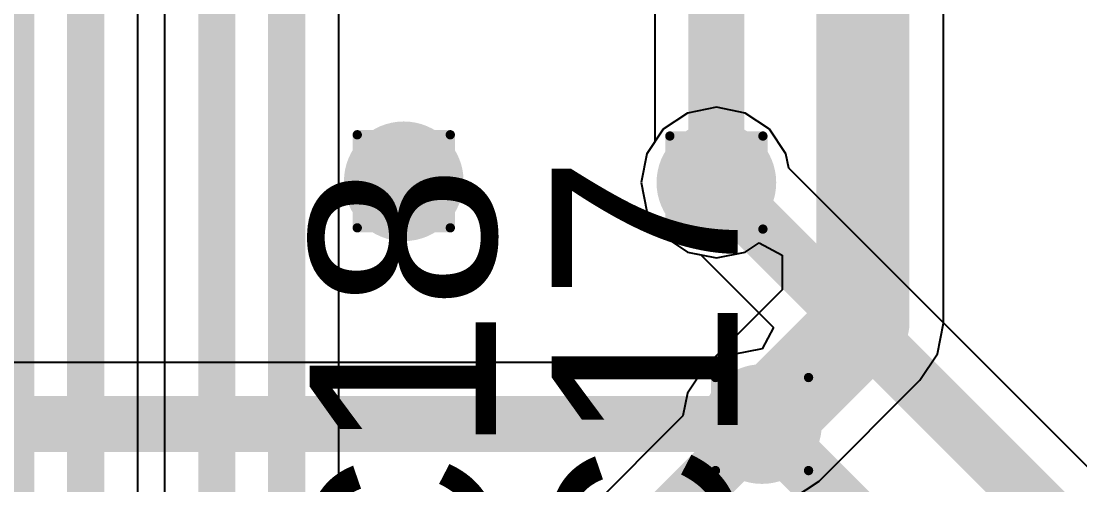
# Model space of a CAD drawing. Header units: millimetres. Extents: x -0.3 to 10.3, y -0.3 to 3.7.
# Drawn here: x 0.5346 to 0.7621, y -0.0019 to 0.0978 of the extents above; entities that cross this region are included whole.
import ezdxf

# ---------------------------------------------------------------- set-up
doc = ezdxf.new("R2010")
doc.units = ezdxf.units.MM
doc.header["$MEASUREMENT"] = 0
for name, color, linetype in [('BottomLayer', 5, 'Continuous'), ('BottomSolder', 6, 'Continuous'), ('DrillDrawing', 1, 'Continuous'), ('TopLayer', 1, 'Continuous'), ('TopOverlay', 2, 'Continuous'), ('TopSolder', 216, 'Continuous'), ('ViaHoleLayer', 16, 'Continuous')]:
    doc.layers.add(name, color=color, linetype=linetype)
doc.styles.add('Arial', font='', dxfattribs={"height": 0.2})
doc.styles.get('Arial').set_extended_font_data('Arial')

msp = doc.modelspace()

# ---------------------------------------------------------------- hatches: boundary and pattern name
at = {"layer": 'BottomLayer'}
h = msp.add_hatch(color=5, dxfattribs=at)
edge = h.paths.add_edge_path()
edge.add_arc((0.61681, 0.06337), 0.00886, 0, 360)
h = msp.add_hatch(color=5, dxfattribs=at)
edge = h.paths.add_edge_path()
edge.add_arc((0.684, 0.0631), 0.00886, 0, 360)
h = msp.add_hatch(color=5, dxfattribs=at)
edge = h.paths.add_edge_path()
edge.add_arc((0.69381, 0.0112), 0.00886, 0, 360)
at = {"layer": 'BottomSolder'}
h = msp.add_hatch(color=6, dxfattribs=at)
edge = h.paths.add_edge_path()
edge.add_arc((0.61681, 0.06337), 0.01286, 0, 360)
h = msp.add_hatch(color=6, dxfattribs=at)
edge = h.paths.add_edge_path()
edge.add_arc((0.684, 0.0631), 0.01286, 0, 360)
h = msp.add_hatch(color=6, dxfattribs=at)
edge = h.paths.add_edge_path()
edge.add_arc((0.69381, 0.0112), 0.01286, 0, 360)
at = {"layer": 'TopLayer'}
h = msp.add_hatch(color=1, dxfattribs=at)
edge = h.paths.add_edge_path()
edge.add_arc((0.61681, 0.06337), 0.00886, 0, 360)
h = msp.add_hatch(color=1, dxfattribs=at)
edge = h.paths.add_edge_path()
edge.add_arc((0.684, 0.0631), 0.00886, 0, 360)
h = msp.add_hatch(color=1, dxfattribs=at)
edge = h.paths.add_edge_path()
edge.add_arc((0.69381, 0.0112), 0.00886, 0, 360)
at = {"layer": 'TopSolder'}
h = msp.add_hatch(color=216, dxfattribs=at)
edge = h.paths.add_edge_path()
edge.add_arc((0.61681, 0.06337), 0.01286, 0, 360)
h = msp.add_hatch(color=216, dxfattribs=at)
edge = h.paths.add_edge_path()
edge.add_arc((0.684, 0.0631), 0.01286, 0, 360)
h = msp.add_hatch(color=216, dxfattribs=at)
edge = h.paths.add_edge_path()
edge.add_arc((0.69381, 0.0112), 0.01286, 0, 360)
at = {"layer": 'ViaHoleLayer'}
h = msp.add_hatch(color=16, dxfattribs=at)
edge = h.paths.add_edge_path()
edge.add_arc((0.61681, 0.06337), 0.00591, 0, 360)
h = msp.add_hatch(color=16, dxfattribs=at)
edge = h.paths.add_edge_path()
edge.add_arc((0.684, 0.0631), 0.00591, 0, 360)
h = msp.add_hatch(color=16, dxfattribs=at)
edge = h.paths.add_edge_path()
edge.add_arc((0.69381, 0.0112), 0.00591, 0, 360)

# ---------------------------------------------------------------- linework, layer by layer
at = {"layer": 'BottomLayer'}
for p, q in [((0.55964, -0.02477), (0.55964, 1.82378)), ((0.5654, 1.75162), (0.5654, -0.02694)), ((0.73283, 0.03289), (0.73283, 1.7375)), ((0.60283, -0.04538), (0.60283, 1.09387)), ((0.67075, 1.06154), (0.67075, 0.07181)), ((0.67075, 0.07181), (0.66906, 0.06929)), ((0.66906, 0.06929), (0.66783, 0.0631)), ((0.66783, 0.0631), (0.66906, 0.05691)), ((0.66906, 0.05691), (0.67257, 0.05167)), ((0.67257, 0.05167), (0.67781, 0.04816)), ((0.69019, 0.04816), (0.69317, 0.05015)), ((0.69317, 0.05015), (0.69817, 0.04748)), ((0.67781, 0.04816), (0.684, 0.04693)), ((0.684, 0.04693), (0.69019, 0.04816)), ((0.69817, 0.04748), (0.69817, 0.04007)), ((0.69817, 0.04007), (0.68155, 0.02345)), ((0.73151, 0.02626), (0.73283, 0.03289)), ((0.72776, 0.02064), (0.73151, 0.02626)), ((0.68155, 0.02345), (0.67779, 0.01783)), ((0.70606, -0.00106), (0.72776, 0.02064)), ((0.67779, 0.01783), (0.67682, 0.01296)), ((0.67682, 0.01296), (0.64306, -0.02081)), ((0.70044, -0.00481), (0.70606, -0.00106))]:
    msp.add_line(p, q, dxfattribs=at)
for points, const_width in [([(0.53343, -0.03236), (0.53343, 1.84364)], 0.008), ([(0.54843, -0.03857), (0.54843, 1.82843)], 0.008), ([(0.57662, -0.03538), (0.57662, 1.75162)], 0.008), ([(0.684, 0.0631), (0.684, 1.74721)], 0.012), ([(0.7155, 0.03289), (0.7155, 1.7375)], 0.02), ([(0.59162, -0.04538), (0.59162, 1.71325)], 0.008), ([(0.69381, 0.0112), (0.7155, 0.03289)], 0.02), ([(0.65243, -0.03018), (0.69381, 0.0112)], 0.012)]:
    msp.add_lwpolyline(points, dxfattribs=dict(at, const_width=const_width))
for points, const_width in [([(0.681, 0.0631, 1), (0.687, 0.0631, 1)], 0.006), ([(0.7105, 0.03289, 1), (0.7205, 0.03289, 1)], 0.01), ([(0.7105, 0.03289, 1), (0.7205, 0.03289, 1)], 0.01), ([(0.68881, 0.0112, 1), (0.69881, 0.0112, 1)], 0.01), ([(0.69081, 0.0112, 1), (0.69681, 0.0112, 1)], 0.006)]:
    msp.add_lwpolyline(points, format="xyb", close=True, dxfattribs=dict(at, const_width=const_width))
at = {"layer": 'DrillDrawing', "const_width": 0.002}
for points in [[(0.60681, 0.07337), (0.62681, 0.07337)], [(0.60681, 0.05337), (0.60681, 0.07337)], [(0.62681, 0.05337), (0.62681, 0.07337)], [(0.674, 0.0731), (0.694, 0.0731)], [(0.674, 0.0531), (0.674, 0.0731)], [(0.694, 0.0531), (0.694, 0.0731)], [(0.60681, 0.05337), (0.62681, 0.05337)], [(0.674, 0.0531), (0.694, 0.0531)], [(0.68381, 0.0212), (0.70381, 0.0212)], [(0.68381, 0.0012), (0.68381, 0.0212)], [(0.70381, 0.0012), (0.70381, 0.0212)], [(0.68381, 0.0012), (0.70381, 0.0012)]]:
    msp.add_lwpolyline(points, dxfattribs=at)
at = {"layer": 'DrillDrawing', "const_width": 0.001}
for points in [[(0.60631, 0.07337, 1), (0.60731, 0.07337, 1)], [(0.60631, 0.07337, 1), (0.60731, 0.07337, 1)], [(0.62631, 0.07337, 1), (0.62731, 0.07337, 1)], [(0.62631, 0.07337, 1), (0.62731, 0.07337, 1)], [(0.6735, 0.0731, 1), (0.6745, 0.0731, 1)], [(0.6735, 0.0731, 1), (0.6745, 0.0731, 1)], [(0.6935, 0.0731, 1), (0.6945, 0.0731, 1)], [(0.6935, 0.0731, 1), (0.6945, 0.0731, 1)], [(0.60631, 0.05337, 1), (0.60731, 0.05337, 1)], [(0.60631, 0.05337, 1), (0.60731, 0.05337, 1)], [(0.62631, 0.05337, 1), (0.62731, 0.05337, 1)], [(0.62631, 0.05337, 1), (0.62731, 0.05337, 1)], [(0.6735, 0.0531, 1), (0.6745, 0.0531, 1)], [(0.6735, 0.0531, 1), (0.6745, 0.0531, 1)], [(0.6935, 0.0531, 1), (0.6945, 0.0531, 1)], [(0.6935, 0.0531, 1), (0.6945, 0.0531, 1)], [(0.68331, 0.0212, 1), (0.68431, 0.0212, 1)], [(0.68331, 0.0212, 1), (0.68431, 0.0212, 1)], [(0.70331, 0.0212, 1), (0.70431, 0.0212, 1)], [(0.70331, 0.0212, 1), (0.70431, 0.0212, 1)], [(0.68331, 0.0012, 1), (0.68431, 0.0012, 1)], [(0.68331, 0.0012, 1), (0.68431, 0.0012, 1)], [(0.70331, 0.0012, 1), (0.70431, 0.0012, 1)], [(0.70331, 0.0012, 1), (0.70431, 0.0012, 1)]]:
    msp.add_lwpolyline(points, format="xyb", close=True, dxfattribs=at)
at = {"layer": 'TopLayer'}
for p, q in [((0.67781, 0.07804), (0.67257, 0.07454)), ((0.684, 0.07927), (0.67781, 0.07804)), ((0.69019, 0.07804), (0.684, 0.07927)), ((0.69543, 0.07454), (0.69019, 0.07804)), ((0.67257, 0.07454), (0.66906, 0.06929)), ((0.69894, 0.06929), (0.69543, 0.07454)), ((0.66906, 0.06929), (0.66783, 0.0631)), ((0.69956, 0.06618), (0.69894, 0.06929)), ((0.79583, -0.0301), (0.69956, 0.06618)), ((0.66783, 0.0631), (0.66906, 0.05691)), ((0.66906, 0.05691), (0.67257, 0.05167)), ((0.67257, 0.05167), (0.67781, 0.04816)), ((0.67781, 0.04816), (0.68064, 0.0476)), ((0.68064, 0.0476), (0.69627, 0.03198)), ((0.69627, 0.03198), (0.69381, 0.02737)), ((0.69381, 0.02737), (0.68762, 0.02614)), ((0.68762, 0.02614), (0.6851, 0.02445)), ((0.6851, 0.02445), (0.50944, 0.02445))]:
    msp.add_line(p, q, dxfattribs=at)
at = {"layer": 'TopLayer', "const_width": 0.012}
for points in [[(0.684, 0.06299), (0.79152, -0.04453)], [(0.50944, 0.0112), (0.69381, 0.0112)], [(0.69381, 0.0112), (0.752, -0.047)]]:
    msp.add_lwpolyline(points, dxfattribs=at)
at = {"layer": 'TopLayer', "const_width": 0.006}
for points in [[(0.681, 0.06299, 1), (0.687, 0.06299, 1)], [(0.69081, 0.0112, 1), (0.69681, 0.0112, 1)], [(0.69081, 0.0112, 1), (0.69681, 0.0112, 1)]]:
    msp.add_lwpolyline(points, format="xyb", close=True, dxfattribs=at)

# ---------------------------------------------------------------- texts
at = {"layer": 'TopOverlay', "style": 'Arial'}
for s, p in [('C17', (0.68861, -0.03361)), ('C18', (0.63661, -0.03561))]:
    msp.add_text(s, height=0.04, rotation=90, dxfattribs=at).set_placement(p)

doc.saveas('drawing.dxf')
